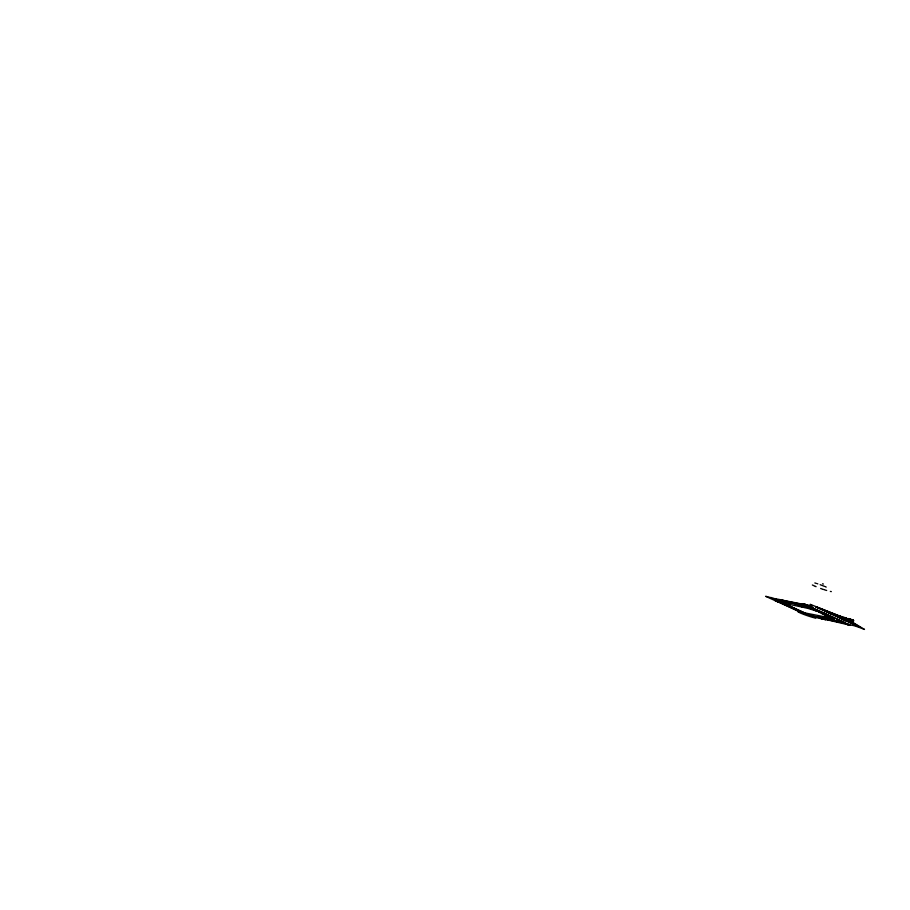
<?xml version="1.0" encoding="UTF-8"?>
<svg xmlns="http://www.w3.org/2000/svg" width="910" height="910" viewBox="0 0 910 910"><rect width="100%" height="100%" fill="white"/><g stroke="black" fill="none" stroke-linecap="round" stroke-linejoin="round"><path stroke-width="1.36" d="M809.786 606.924L812.357 607.789L809.07 606.435A6.074 0.671 20.6 0 0 806.613 605.309L803.257 603.91L806.647 605.161L803.439 603.967L806.214 605.002L803.689 604.058L805.543 604.627M829.215 617.503L825.836 617.173L830.58 619.369M825.086 616.889L804.554 612.851M851.76 620.279L853.387 620.825L851.18 620.176L853.819 620.734L852.511 620.211A17.973 2.013 20.4 0 1 851.976 620.04L851.623 619.903A15.322 1.706 20.4 0 0 851.874 619.938L853.227 620.279L851.294 619.482M837.428 616.4L842.762 618.368L838.531 616.878L842.671 618.208L838.713 617.037L839.816 617.583M848.564 621.735L849.496 621.86M804.554 604.297L805.054 604.467M835.846 615.387L836.028 615.433M845.231 619.778L846.289 620.063L845.083 619.733A15.254 1.683 20.4 0 1 842.649 618.88L841.545 618.493A13.422 1.479 20.4 0 0 842.478 618.914L844.287 619.63A9.145 0.99 20.4 0 1 844.685 619.767L847.961 621.246L843.308 619.278A8.952 0.99 20.4 0 1 841.534 618.527L841.284 618.368M812.676 607.812L809.343 606.686L843.49 622.008C846.596 623.919 837.587 619.915 842.057 621.928M836.154 615.717L837.632 615.979L836.392 615.774M815.895 606.947L844.776 618.47L859.279 627.001L815.781 606.913L844.912 618.504M803.018 603.785L805.782 604.843L802.995 603.808M844.787 620.006L843.957 619.835L849.383 621.848M848.78 621.723C847.255 621.325 844.969 619.835 846.129 620.574M816.748 607.118L846.05 618.732L859.995 627.138M850.224 625.295L846.88 624.18M810.355 607.084L811.925 607.653L787.707 602.42M839.714 616.036L851.089 619.938M847.733 621.189L846.55 620.87M845.39 617.924L844.241 617.446L846.402 618.174A15.754 1.729 20.4 0 1 846.698 618.243L846.437 618.197M826.314 611.679L824.619 610.803L831.785 614.182M850.816 619.846C848.12 618.402 855.025 621.337 849.53 619.938A13.821 1.536 20.4 0 1 849.121 619.801L848.438 619.46L850.839 620.302A12.99 1.445 20.4 0 0 851.203 620.37L851.441 620.245M849.041 619.084L849.758 619.346M849.371 619.016C849.803 619.107 857.391 621.735 850.759 619.653M846.175 618.755L845.572 618.049A6.575 0.728 20.4 0 1 845.72 618.049L846.311 618.152M850.611 620.347L852.078 620.916L851.271 620.404A15.629 1.74 20.4 0 1 851.009 620.358L853.25 621.735L851.021 621.291M845.515 618.095L845.595 618.083A11.125 1.228 20.4 0 1 845.777 618.083L844.798 617.628L845.458 617.867M812.766 608.028L809.388 606.879M828.191 612.43L833.116 614.568M803.212 612.862L805.725 613.374L782.259 602.602L777.743 601.453A18.177 1.911 20.7 0 0 776.253 601.066L802.199 612.976A17.802 1.877 20.7 0 0 803.041 613.044L802.984 612.976A15.629 1.649 20.7 0 1 802.211 612.931L801.846 612.874M850.964 619.573L850.02 619.096L851.601 619.767A8.713 0.967 20.4 0 1 851.248 619.721L851.18 619.699M831.706 613.84L832.513 614.227M830.83 618.709L831.877 618.299L829.704 616.605M810.287 607.015C812.676 607.812 808.637 606.583 810.719 607.141M830.75 618.766L829.772 618.572M844.821 620.006L845.947 620.37M805.395 604.752L804.554 604.502L805.191 604.593M830.432 618.732L829.647 618.55M823.118 613.374L822.458 613.09M830.204 618.698L832.115 618.447L829.829 616.673M831.331 591.602L830.364 591.42M829.715 618.618L828.248 618.265L829.579 618.595M850.725 620.29L852.659 621.12L851.1 620.722M832.809 614.478L832.104 614.091L832.661 614.205M773.261 598.37L782.657 600.099L788.811 602.909L781.121 599.792M783.135 600.316L804.258 604.49M774.296 598.837L775.616 599.133M781.679 600.293L782.805 600.554M784.158 600.793L804.622 604.866M775.002 599.167L777.015 599.781M782.384 600.623L784.227 601.214M784.875 601.112L806.055 605.537M776.412 599.804L778.425 600.429M783.806 601.271L785.637 601.863M786.285 601.76L807.5 606.196M777.811 600.452L786.661 602.329M796.91 604.513L801.721 606.731M798.388 604.797L803.212 607.027M799.071 604.934L805.179 607.721L783.43 603.148M799.56 605.036L804.394 607.266M777.185 601.317L802.688 613.01M778.744 602.306L765.663 596.312L771.68 597.859L770.884 597.495C772.852 598.45 782.805 601.556 778.005 601.123M804.258 607.232L816.168 610.928M838.064 617.105L845.788 619.744L842.683 618.868M824.517 613.511L823.618 613.306A6.518 0.717 20.5 0 0 824.005 613.476L824.346 613.59A6.347 0.694 20.5 0 0 825.29 613.84L825.586 613.966M828.009 615.308L827.258 614.91A6.677 0.728 20.5 0 0 826.576 614.568L826.485 614.534A6.723 0.728 20.5 0 0 825.723 614.205L824.551 613.715L825.37 613.909M825.142 613.909A7.428 0.808 20.5 0 1 825.711 614.148L826.496 614.375A6.518 0.705 20.5 0 1 827.088 614.603A5.938 0.648 20.5 0 1 827.406 614.739L827.509 614.785A6.723 0.728 20.5 0 1 828.18 615.126L828.794 615.501M827.44 614.944L828.362 615.228M829.738 616.013L829.272 615.74A6.802 0.739 20.5 0 1 829.01 615.615L828.964 615.592A6.347 0.694 20.5 0 0 829.476 615.797L828.123 615.296A5.346 0.58 20.5 0 0 827.747 615.103L827.588 615.023M824.869 616.821L830.079 619.255M799.094 611.645L797.535 611.327C799.81 614.068 829.442 622.872 807.42 614.284L808.501 614.75L807.852 614.58M827.861 618.8L823.118 616.616M829.374 619.118L824.631 616.923M809.945 615.217L819.58 617.469M820.115 617.333L842.034 622.144M811.106 615.74L812.994 616.309M818.716 617.321L820.422 617.856M821.264 617.856L842.876 622.531M812.346 616.309L813.688 616.627M819.956 617.901L821.104 618.174M822.515 618.425L843.581 622.861M813.028 616.627L814.37 616.946M820.638 618.208L821.798 618.493M823.209 618.743L844.287 623.179M813.711 616.946L823.493 619.266M823.891 619.062L850.031 625.204L846.618 623.771M850.27 625.25C851.896 624.431 860.849 628.014 864.5 629.447L847.017 618.925M848.393 624.476L847.438 624.271L849.439 624.965L847.028 624.078L849.189 624.874L847.517 624.453M825.211 614.739L828.327 615.479A7.189 0.785 20.5 0 0 828.783 615.66L828.726 615.672A7.053 0.762 20.5 0 1 828.339 615.479L828.145 615.376M809.456 606.617L811.504 607.482L810.867 607.106M850.895 620.427L851.43 620.563M834.754 615.319L835.437 615.649A13.422 1.479 20.4 0 0 836.119 615.99L836.097 616.013A8.963 0.99 20.4 0 1 834.697 615.308L834.538 615.16M775.889 600.975L776.628 601.191A15.288 1.615 20.7 0 1 778.005 601.556L778.596 601.737M827.11 615.183L829.647 616.525M829.397 615.831L830.238 616.275M779.915 602.17L778.835 601.794M842.353 618.595L844.332 618.948L839.714 617.674M814.837 582.957L816.281 583.39M848.495 619.471L846.072 618.356M841.739 621.758L843.843 622.36L841.102 621.359L844.287 622.542L840.874 621.348L842.364 622.008M848.347 624.601C848.416 624.567 848.438 624.51 848.837 624.931M844.81 620.211L846.55 620.438M817.043 583.629L817.806 583.879M851.1 620.495L852.033 620.825L851.51 620.552M810.366 608.483L801.881 606.117A15.777 1.706 20.6 0 1 809.65 608.221L814.313 609.837A16.187 1.752 20.6 0 1 820.649 612.293L821.684 612.737M842.614 622.042L843.661 622.394L842.182 621.883M822.97 589.305L823.732 589.555M810.821 608.642L812.926 609.37M842.569 621.769L841.5 621.45L842.842 621.985M802.336 613.124L807.898 614.625M807.773 614.568L805.748 613.886M852.511 620.245C855.195 621.268 850.622 619.573 852.408 620.324M822.196 589.032L820.638 588.474M842.922 618.959L843.058 619.005A18.12 2.013 20.4 0 0 844.81 619.619M813.335 609.484L816.35 610.997M828.077 612.407L826.326 611.713M842.228 618.732L841.545 618.493M820.16 584.686L824.744 586.472M852.579 623.668L853.261 623.93L848.859 622.065L852.431 623.612M832.297 614.284L830.773 613.567L834.709 615.092M832.457 613.966L830.819 613.659M810.764 607.015L843.866 622.156L840.794 621.155L843.001 621.883M848.37 619.437L846.459 618.561M816.987 610.86L818.409 611.418M816.748 610.769L820.695 612.35M832.582 614.034L834.527 615.023M845.879 620.165L846.459 620.938M847.164 618.959L810.23 604.342L812.584 605.992L805.418 604.547M818.204 611.725L829.26 617.412M843.092 621.848L842.08 621.769M824.915 613.818L826.235 614.239M825.916 614.239L826.542 614.364M822.708 612.839L823.561 613.158M822.799 612.839L822.458 612.726A19.69 2.127 20.6 0 0 800.379 605.457L800.538 605.525M823.47 613.147L823.846 613.374M821.161 612.51L822.026 612.908M805.691 604.57L806.817 605.23A6.029 0.66 20.6 0 1 809.343 606.515L809.217 606.481M821.81 612.783L822.583 613.112M822.242 612.999L822.833 613.226M815.36 586.37L816.077 586.677M845.902 620.472L844.935 620.29M824.335 613.624L821.696 613.135L825.245 614.785M825.472 586.779L826.2 587.087M846.596 620.484L847.79 621.143M826.769 614.489L826.826 614.512A6.302 0.682 20.5 0 1 827.122 614.648L827.179 614.671M774.364 598.587L779.461 600.896M811.083 615.456L816.077 617.719M781.792 602.591L805.1 613.294M781.599 602.557L804.906 613.26M775.024 600.6L778.278 601.248L777.709 600.771M780.746 599.849L785.774 602.158L780.655 599.827M817.669 616.821L822.583 619.084M817.567 616.798L822.481 619.062M847.745 624.487L848.143 624.567M803.314 604.297L808.546 606.686M840.897 621.644L846.016 623.976M826.917 614.694L826.815 614.637A5.631 0.614 20.5 0 1 827.236 614.853M829.522 618.891L829.692 618.971A19.69 2.127 20.6 0 0 830.261 616.32M827.952 615.046L827.907 615.023A7.246 0.785 20.5 0 0 827.656 614.898L827.611 614.876A6.211 0.671 20.5 0 0 827.361 614.75L826.519 614.512A5.631 0.614 20.5 0 0 826.041 614.295M827.736 615.547L829.522 616.445M829.738 616.059L830.409 616.366M810.605 607.186L809.65 606.913M849.371 619.005L848.188 618.527L848.95 619.005M836.301 616.047L836.119 615.877A15.231 1.672 20.4 0 1 835.824 615.479M836.119 615.831L836.233 615.865A18.086 1.991 20.4 0 1 835.983 615.535L835.983 615.535M826.667 590.476A13.4 1.661 20.4 0 1 824.494 589.805M814.871 586.142A13.4 1.661 20.4 0 1 812.357 584.971M822.594 583.776A21.635 2.696 20.4 0 1 823.345 584.038M846.982 623.896A6.336 0.682 20.5 0 0 844.434 622.724L844.127 622.611A6.04 0.648 20.5 0 1 846.675 623.76M830.455 616.377A19.952 2.15 20.6 0 1 829.852 619.039M800.186 605.366A19.94 2.15 20.6 0 1 822.56 612.737M852.42 620.279L852.351 620.188M819.694 617.151L817.976 616.753L825.529 619.824L819.66 617.105"/></g></svg>
